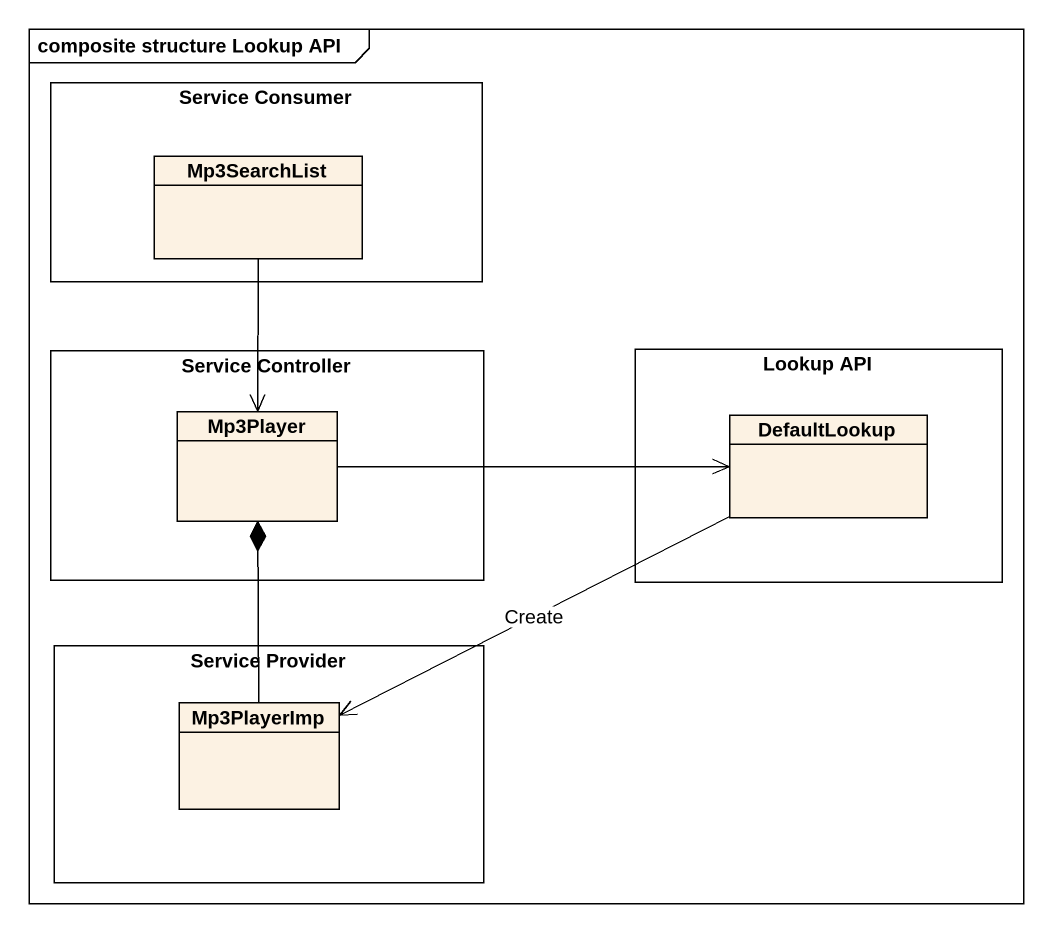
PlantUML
@startuml
mainframe composite structure Lookup API
hide circle
hide empty members
rectangle "Service Consumer" as Service_Consumer {
  class Mp3SearchList
}
rectangle "Service Controller" as Service_Controller {
  class Mp3Player
}
rectangle "Lookup API" as Lookup_API {
  class DefaultLookup
}
rectangle "Service Provider" as Service_Provider {
  class Mp3PlayerImp
}
Mp3SearchList --> Mp3Player
Mp3Player -right-> DefaultLookup
DefaultLookup -left-> Mp3PlayerImp : Create
Mp3PlayerImp -up-* Mp3Player
@enduml
